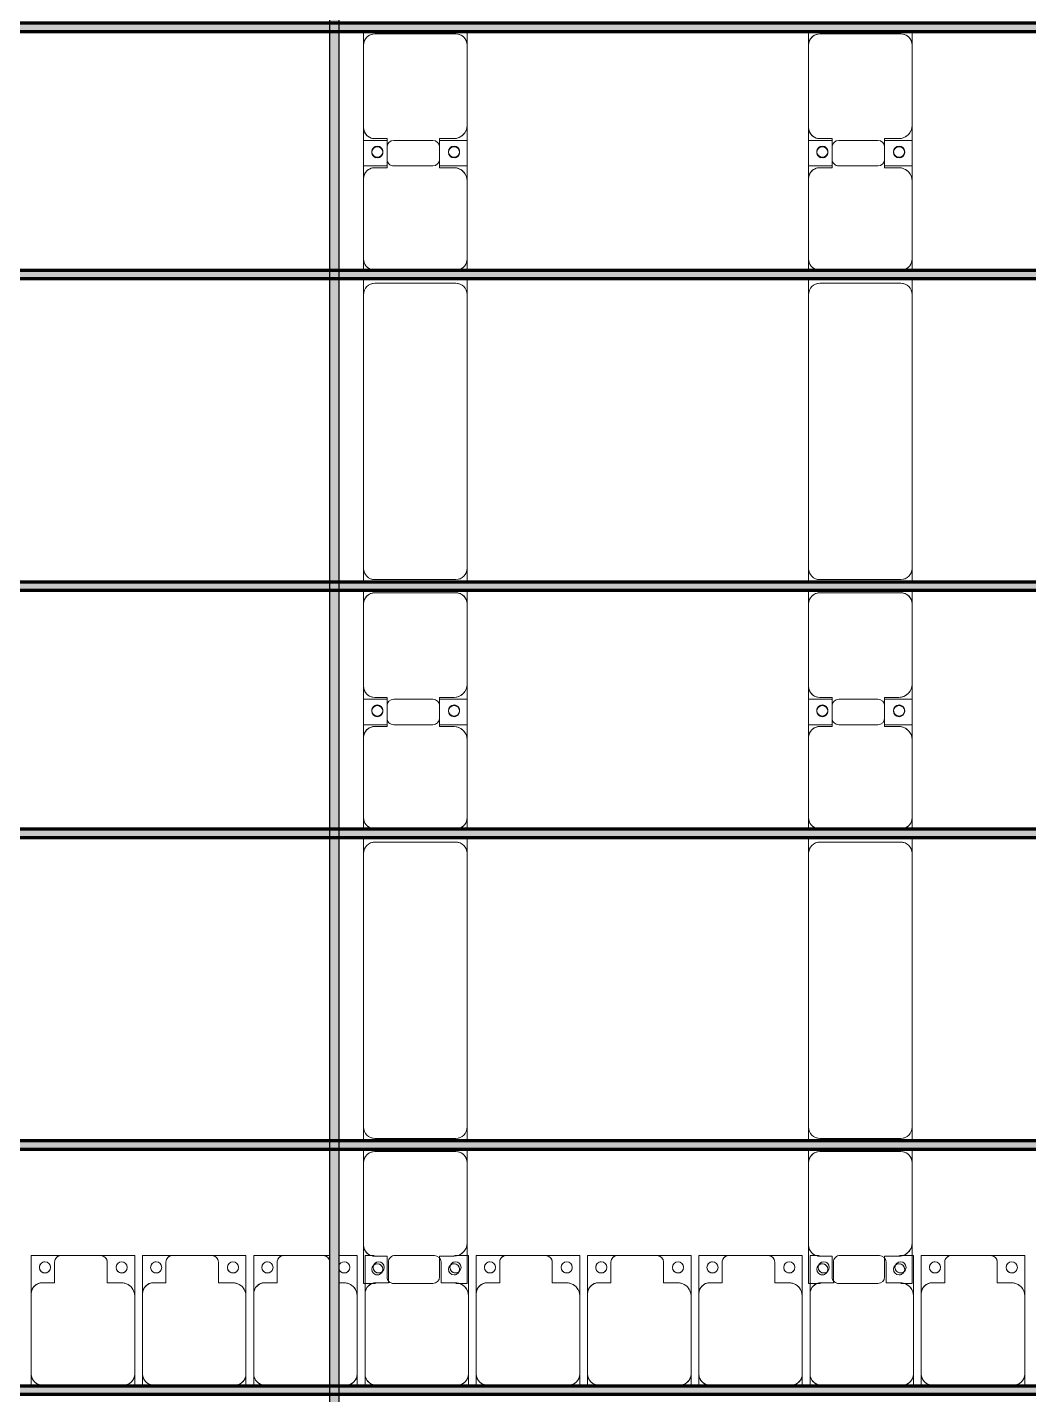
# Model space of a CAD drawing. Header units: millimetres. Extents: x -291190 to 146725, y 19759 to 185158.
# Drawn here: x -20923 to -16423, y 85792 to 91933 of the extents above; entities that cross this region are included whole.
import ezdxf

# ---------------------------------------------------------------- set-up
doc = ezdxf.new("R2010")
doc.units = ezdxf.units.MM
doc.layers.add('A-GENM', color=13, linetype='Continuous', lineweight=9)
doc.layers.add('S-BEAM', color=12, linetype='Continuous', lineweight=9)

# ---------------------------------------------------------------- blocks, each defined once
blk = doc.blocks.new('Dai phao do pin - DẢI PHAO ĐỠ PIN-51784-KHUNG KẾT CẤU BÈ PIN 4')
at = {"layer": 'A-GENM', "color": 7}
for p, q in [((63459.9, 241.6), (63519.7, 241.6)), ((63459.9, 241.6), (63519.7, 241.6)), ((63469.7, 191.6), (63469.7, -173.4)), ((63879.7, 241.6), (63519.7, 241.6)), ((63879.7, 241.6), (64062.2, 241.6)), ((64062.2, 241.6), (63879.7, 241.6)), ((63947.8, 241.6), (64130.3, 241.6)), ((63947.8, 116.2), (63947.8, 241.6)), ((64130.3, 241.6), (63947.8, 241.6)), ((64062.2, 241.6), (64062.2, 116.2)), ((64480.3, 241.6), (64130.3, 241.6)), ((64480.3, 241.6), (64529.9, 241.6)), ((64480.3, 241.6), (64529.9, 241.6)), ((64569.9, 241.6), (64639.7, 241.6)), ((64569.9, 241.6), (64639.7, 241.6)), ((64589.7, 191.6), (64589.7, -173.4)), ((65870.3, 241.6), (64639.7, 241.6)), ((65870.3, 241.6), (65929.9, 241.6)), ((65870.3, 241.6), (65929.9, 241.6)), ((65920.3, -173.4), (65920.3, 191.6)), ((65969.9, 241.6), (66029.7, 241.6)), ((65969.9, 241.6), (66029.7, 241.6)), ((65979.7, 191.6), (65979.7, -173.4)), ((66389.7, 241.6), (66029.7, 241.6)), ((66389.7, 241.6), (66572.2, 241.6)), ((66572.2, 241.6), (66389.7, 241.6)), ((66457.8, 241.6), (66640.3, 241.6)), ((66457.8, 116.2), (66457.8, 241.6)), ((66640.3, 241.6), (66457.8, 241.6)), ((66572.2, 241.6), (66572.2, 116.2)), ((66990.3, 241.6), (66640.3, 241.6)), ((66990.3, 241.6), (67039.9, 241.6)), ((66990.3, 241.6), (67039.9, 241.6)), ((67079.9, 241.6), (67149.7, 241.6)), ((67079.9, 241.6), (67149.7, 241.6)), ((67099.7, 191.6), (67099.7, -173.4)), ((68380.3, 241.6), (67149.7, 241.6)), ((68380.3, 241.6), (68439.9, 241.6)), ((68380.3, 241.6), (68439.9, 241.6)), ((68430.3, -173.4), (68430.3, 191.6)), ((68479.9, 241.6), (68539.7, 241.6)), ((68479.9, 241.6), (68539.7, 241.6)), ((68489.7, 191.6), (68489.7, -173.4)), ((68899.7, 241.6), (68539.7, 241.6)), ((68899.7, 241.6), (69082.2, 241.6)), ((68956.8, 241.6), (68899.7, 241.6)), ((69082.2, 241.6), (69082.2, 191.1)), ((69082.2, 191.1), (69082.2, 206.3)), ((63939.7, 118.2), (63939.7, 181.6)), ((64070.3, 181.6), (64070.3, 118.2)), ((66449.7, 118.2), (66449.7, 181.6)), ((66580.3, 181.6), (66580.3, 118.2)), ((68959.7, 118.2), (68959.7, 181.6)), ((64032.2, 118.2), (63939.7, 118.2)), ((63947.8, 88.2), (63947.8, -88.2)), ((64070.3, 118.2), (63977.8, 118.2)), ((64062.2, -88.2), (64062.2, 88.2)), ((66542.2, 118.2), (66449.7, 118.2)), ((66457.8, 88.2), (66457.8, -88.2)), ((66580.3, 118.2), (66487.8, 118.2)), ((66572.2, -88.2), (66572.2, 88.2)), ((69052.2, 118.2), (68959.7, 118.2)), ((69082.2, -88.2), (69082.2, 88.2)), ((63939.7, -173.4), (63939.7, -118.2)), ((63939.7, -118.2), (64032.2, -118.2)), ((63947.8, -223.4), (63947.8, -116.2)), ((63977.8, -118.2), (64070.3, -118.2)), ((64062.2, -116.2), (64062.2, -223.4)), ((64070.3, -118.2), (64070.3, -173.4)), ((66449.7, -173.4), (66449.7, -118.2)), ((66449.7, -118.2), (66542.2, -118.2)), ((66457.8, -223.4), (66457.8, -116.2)), ((66487.8, -118.2), (66580.3, -118.2)), ((66572.2, -116.2), (66572.2, -223.4)), ((66580.3, -118.2), (66580.3, -173.4)), ((68959.7, -173.4), (68959.7, -118.2)), ((68959.7, -118.2), (69052.2, -118.2)), ((63947.8, -169.2), (63947.8, -202)), ((66457.8, -169.2), (66457.8, -202)), ((69082.2, -170.3), (69082.2, -223.4)), ((69082.2, -183.7), (69082.2, -170.3)), ((63519.7, -223.4), (63459.9, -223.4)), ((63519.7, -223.4), (63459.9, -223.4)), ((63519.7, -223.4), (63889.7, -223.4)), ((64062.2, -223.4), (63889.7, -223.4)), ((63889.7, -223.4), (64062.2, -223.4)), ((64120.3, -223.4), (63947.8, -223.4)), ((63947.8, -223.4), (64120.3, -223.4)), ((64120.3, -223.4), (64480.3, -223.4)), ((64529.9, -223.4), (64480.3, -223.4)), ((64529.9, -223.4), (64480.3, -223.4)), ((64639.7, -223.4), (64569.9, -223.4)), ((64639.7, -223.4), (64569.9, -223.4)), ((64639.7, -223.4), (65870.3, -223.4)), ((65929.9, -223.4), (65870.3, -223.4)), ((65929.9, -223.4), (65870.3, -223.4)), ((66029.7, -223.4), (65969.9, -223.4)), ((66029.7, -223.4), (65969.9, -223.4)), ((66029.7, -223.4), (66399.7, -223.4)), ((66572.2, -223.4), (66399.7, -223.4)), ((66399.7, -223.4), (66572.2, -223.4)), ((66630.3, -223.4), (66457.8, -223.4)), ((66457.8, -223.4), (66630.3, -223.4)), ((66630.3, -223.4), (66990.3, -223.4)), ((67039.9, -223.4), (66990.3, -223.4)), ((67039.9, -223.4), (66990.3, -223.4)), ((67149.7, -223.4), (67079.9, -223.4)), ((67149.7, -223.4), (67079.9, -223.4)), ((67149.7, -223.4), (68380.3, -223.4)), ((68439.9, -223.4), (68380.3, -223.4)), ((68439.9, -223.4), (68380.3, -223.4)), ((68539.7, -223.4), (68479.9, -223.4)), ((68539.7, -223.4), (68479.9, -223.4)), ((68539.7, -223.4), (68909.7, -223.4)), ((69082.2, -223.4), (68909.7, -223.4)), ((68909.7, -223.4), (69082.2, -223.4))]:
    blk.add_line(p, q, dxfattribs=at)
for centre, radius, start, end in [((63519.7, 191.6), 50, 90, 180), ((63519.7, 191.6), 50, 105, 180), ((63879.7, 181.6), 60, 360, 90), ((63879.7, 181.6), 60, 45, 60), ((63879.7, 181.6), 60, 360, 60), ((63879.7, 181.6), 60, 45, 60), ((63998.6, 183.2), 25, 0, 180), ((63998.6, 183.2), 25, 360, 165), ((64001.4, 183.2), 25, 360, 180), ((64001.4, 183.2), 25, 90, 180), ((64001.4, 183.2), 25, 15, 75), ((64130.3, 181.6), 60, 90, 180), ((64130.3, 181.6), 60, 120, 180), ((64480.3, 191.6), 50, 15, 90), ((64480.3, 191.6), 50, 15, 75), ((64639.7, 191.6), 50, 90, 180), ((64639.7, 191.6), 50, 150, 180), ((64639.7, 191.6), 50, 105, 120), ((65870.3, 191.6), 50, 360, 90), ((65870.3, 191.6), 50, 60, 90), ((65870.3, 191.6), 50, 15, 30), ((66029.7, 191.6), 50, 90, 180), ((66029.7, 191.6), 50, 105, 180), ((66389.7, 181.6), 60, 360, 90), ((66389.7, 181.6), 60, 45, 60), ((66389.7, 181.6), 60, 360, 60), ((66389.7, 181.6), 60, 45, 60), ((66508.6, 183.2), 25, 0, 180), ((66508.6, 183.2), 25, 360, 165), ((66511.4, 183.2), 25, 0, 180), ((66511.4, 183.2), 25, 90, 180), ((66511.4, 183.2), 25, 15, 75), ((66640.3, 181.6), 60, 90, 180), ((66640.3, 181.6), 60, 120, 180), ((66990.3, 191.6), 50, 15, 90), ((66990.3, 191.6), 50, 15, 75), ((67149.7, 191.6), 50, 90, 180), ((67149.7, 191.6), 50, 150, 180), ((67149.7, 191.6), 50, 105, 120), ((68380.3, 191.6), 50, 360, 90), ((68380.3, 191.6), 50, 60, 90), ((68380.3, 191.6), 50, 15, 30), ((68539.7, 191.6), 50, 90, 180), ((68539.7, 191.6), 50, 105, 180), ((68899.7, 181.6), 60, 360, 90), ((68899.7, 181.6), 60, 45, 60), ((68899.7, 181.6), 60, 360, 60), ((68899.7, 181.6), 60, 45, 60), ((69018.6, 183.2), 25, 0, 180), ((69018.6, 183.2), 25, 60, 165), ((69018.6, 183.2), 25, 360, 15), ((63998.6, 183.2), 25, 180, 360), ((64001.4, 183.2), 25, 180, 0), ((64001.4, 183.2), 25, 180, 270), ((63998.6, 183.2), 25, 210, 255), ((63998.6, 183.2), 25, 270, 360), ((64001.4, 183.2), 25, 285, 330), ((66508.6, 183.2), 25, 180, 0), ((66511.4, 183.2), 25, 180, 0), ((66511.4, 183.2), 25, 180, 270), ((66508.6, 183.2), 25, 210, 255), ((66508.6, 183.2), 25, 270, 360), ((66511.4, 183.2), 25, 285, 330), ((69018.6, 183.2), 25, 180, 0), ((69018.6, 183.2), 25, 180, 195), ((69018.6, 183.2), 25, 210, 255), ((69018.6, 183.2), 25, 285, 315), ((63977.8, 88.2), 30, 90, 180), ((64032.2, 88.2), 30, 360, 90), ((66487.8, 88.2), 30, 90, 180), ((66542.2, 88.2), 30, 360, 90), ((69052.2, 88.2), 30, 360, 90), ((63977.8, -88.2), 30, 180, 270), ((64032.2, -88.2), 30, 270, 360), ((66487.8, -88.2), 30, 180, 270), ((66542.2, -88.2), 30, 270, 360), ((69052.2, -88.2), 30, 270, 360), ((69052.2, -88.2), 30, 285, 300), ((63519.7, -173.4), 50, 180, 270), ((63519.7, -173.4), 50, 180, 255), ((63889.7, -173.4), 50, 270, 360), ((63889.7, -173.4), 50, 285, 360), ((63889.7, -173.4), 50, 315, 0), ((63889.7, -173.4), 50, 315, 0), ((63998.6, -161.8), 25, 0, 180), ((63998.6, -161.8), 25, 180, 360), ((63998.6, -161.8), 25, 105, 165), ((63998.6, -161.8), 25, 195, 360), ((64001.4, -161.8), 25, 0, 180), ((64001.4, -161.8), 25, 105, 180), ((64001.4, -161.8), 25, 180, 0), ((64001.4, -161.8), 25, 180, 270), ((63998.6, -161.8), 25, 360, 75), ((64001.4, -161.8), 25, 15, 75), ((64001.4, -161.8), 25, 285, 345), ((64120.3, -173.4), 50, 180, 270), ((64120.3, -173.4), 50, 180, 255), ((64639.7, -173.4), 50, 180, 270), ((64639.7, -173.4), 50, 180, 210), ((65870.3, -173.4), 50, 270, 360), ((65870.3, -173.4), 50, 330, 360), ((66029.7, -173.4), 50, 180, 270), ((66029.7, -173.4), 50, 180, 255), ((66399.7, -173.4), 50, 270, 360), ((66399.7, -173.4), 50, 285, 360), ((66399.7, -173.4), 50, 315, 0), ((66399.7, -173.4), 50, 315, 0), ((66508.6, -161.8), 25, 0, 180), ((66508.6, -161.8), 25, 180, 0), ((66508.6, -161.8), 25, 105, 165), ((66508.6, -161.8), 25, 195, 360), ((66511.4, -161.8), 25, 0, 180), ((66511.4, -161.8), 25, 105, 180), ((66511.4, -161.8), 25, 180, 360), ((66511.4, -161.8), 25, 180, 270), ((66508.6, -161.8), 25, 360, 75), ((66511.4, -161.8), 25, 15, 75), ((66511.4, -161.8), 25, 285, 345), ((66630.3, -173.4), 50, 180, 270), ((66630.3, -173.4), 50, 180, 255), ((67149.7, -173.4), 50, 180, 270), ((67149.7, -173.4), 50, 180, 210), ((68380.3, -173.4), 50, 270, 360), ((68380.3, -173.4), 50, 330, 360), ((68539.7, -173.4), 50, 180, 270), ((68539.7, -173.4), 50, 180, 255), ((68909.7, -173.4), 50, 270, 360), ((68909.7, -173.4), 50, 285, 360), ((69018.6, -161.8), 25, 0, 180), ((69018.6, -161.8), 25, 180, 0), ((69018.6, -161.8), 25, 180, 240), ((69018.6, -161.8), 25, 105, 165), ((69018.6, -161.8), 25, 45, 90), ((69018.6, -161.8), 25, 300, 315), ((69018.6, -161.8), 25, 360, 15), ((69018.6, -161.8), 25, 345, 360), ((64120.3, -173.4), 50, 210, 225), ((64120.3, -173.4), 50, 210, 225), ((64480.3, -173.4), 50, 270, 345), ((64480.3, -173.4), 50, 285, 345), ((64639.7, -173.4), 50, 240, 270), ((65870.3, -173.4), 50, 285, 300), ((66630.3, -173.4), 50, 210, 225), ((66630.3, -173.4), 50, 210, 225), ((66990.3, -173.4), 50, 270, 345), ((66990.3, -173.4), 50, 285, 345), ((67149.7, -173.4), 50, 240, 270), ((68380.3, -173.4), 50, 285, 300), ((68909.7, -173.4), 50, 315, 330), ((68909.7, -173.4), 50, 315, 330)]:
    blk.add_arc(centre, radius, start, end, dxfattribs=at)
blk = doc.blocks.new('Dai phao do pin - DẢI PHAO ĐỠ PIN-V14-KHUNG KẾT CẤU BÈ PIN 4')
at = {"layer": 'A-GENM', "color": 7}
for p, q in [((63459.9, 241.6), (63519.7, 241.6)), ((63459.9, 241.6), (63519.7, 241.6)), ((63469.7, 191.6), (63469.7, -173.4)), ((63879.7, 241.6), (63519.7, 241.6)), ((63879.7, 241.6), (64062.2, 241.6)), ((64062.2, 241.6), (63879.7, 241.6)), ((63947.8, 241.6), (64130.3, 241.6)), ((63947.8, 116.2), (63947.8, 241.6)), ((64130.3, 241.6), (63947.8, 241.6)), ((64062.2, 241.6), (64062.2, 116.2)), ((64480.3, 241.6), (64130.3, 241.6)), ((64480.3, 241.6), (64529.9, 241.6)), ((64480.3, 241.6), (64529.9, 241.6)), ((64569.9, 241.6), (64639.7, 241.6)), ((64569.9, 241.6), (64639.7, 241.6)), ((64589.7, 191.6), (64589.7, -173.4)), ((65870.3, 241.6), (64639.7, 241.6)), ((65870.3, 241.6), (65929.9, 241.6)), ((65870.3, 241.6), (65929.9, 241.6)), ((65920.3, -173.4), (65920.3, 191.6)), ((65969.9, 241.6), (66029.7, 241.6)), ((65969.9, 241.6), (66029.7, 241.6)), ((65979.7, 191.6), (65979.7, -173.4)), ((66389.7, 241.6), (66029.7, 241.6)), ((66389.7, 241.6), (66572.2, 241.6)), ((66572.2, 241.6), (66389.7, 241.6)), ((66457.8, 241.6), (66640.3, 241.6)), ((66457.8, 116.2), (66457.8, 241.6)), ((66640.3, 241.6), (66457.8, 241.6)), ((66572.2, 241.6), (66572.2, 116.2)), ((66990.3, 241.6), (66640.3, 241.6)), ((66990.3, 241.6), (67039.9, 241.6)), ((66990.3, 241.6), (67039.9, 241.6)), ((67079.9, 241.6), (67149.7, 241.6)), ((67079.9, 241.6), (67149.7, 241.6)), ((67099.7, 191.6), (67099.7, -173.4)), ((68380.3, 241.6), (67149.7, 241.6)), ((68380.3, 241.6), (68439.9, 241.6)), ((68380.3, 241.6), (68439.9, 241.6)), ((68430.3, -173.4), (68430.3, 191.6)), ((68479.9, 241.6), (68539.7, 241.6)), ((68479.9, 241.6), (68539.7, 241.6)), ((68489.7, 191.6), (68489.7, -173.4)), ((68899.7, 241.6), (68539.7, 241.6)), ((68899.7, 241.6), (69082.2, 241.6)), ((68956.8, 241.6), (68899.7, 241.6)), ((69082.2, 241.6), (69082.2, 191.1)), ((69082.2, 191.1), (69082.2, 206.3)), ((63939.7, 118.2), (63939.7, 181.6)), ((64070.3, 181.6), (64070.3, 118.2)), ((66449.7, 118.2), (66449.7, 181.6)), ((66580.3, 181.6), (66580.3, 118.2)), ((68959.7, 118.2), (68959.7, 181.6)), ((64032.2, 118.2), (63939.7, 118.2)), ((63947.8, 88.2), (63947.8, -88.2)), ((64070.3, 118.2), (63977.8, 118.2)), ((64062.2, -88.2), (64062.2, 88.2)), ((66542.2, 118.2), (66449.7, 118.2)), ((66457.8, 88.2), (66457.8, -88.2)), ((66580.3, 118.2), (66487.8, 118.2)), ((66572.2, -88.2), (66572.2, 88.2)), ((69052.2, 118.2), (68959.7, 118.2)), ((69082.2, -88.2), (69082.2, 88.2)), ((63939.7, -173.4), (63939.7, -118.2)), ((63939.7, -118.2), (64032.2, -118.2)), ((63947.8, -223.4), (63947.8, -116.2)), ((63977.8, -118.2), (64070.3, -118.2)), ((64062.2, -116.2), (64062.2, -223.4)), ((64070.3, -118.2), (64070.3, -173.4)), ((66449.7, -173.4), (66449.7, -118.2)), ((66449.7, -118.2), (66542.2, -118.2)), ((66457.8, -223.4), (66457.8, -116.2)), ((66487.8, -118.2), (66580.3, -118.2)), ((66572.2, -116.2), (66572.2, -223.4)), ((66580.3, -118.2), (66580.3, -173.4)), ((68959.7, -173.4), (68959.7, -118.2)), ((68959.7, -118.2), (69052.2, -118.2)), ((63947.8, -169.2), (63947.8, -202)), ((66457.8, -169.2), (66457.8, -202)), ((69082.2, -170.3), (69082.2, -223.4)), ((69082.2, -183.7), (69082.2, -170.3)), ((63519.7, -223.4), (63459.9, -223.4)), ((63519.7, -223.4), (63459.9, -223.4)), ((63519.7, -223.4), (63889.7, -223.4)), ((64062.2, -223.4), (63889.7, -223.4)), ((63889.7, -223.4), (64062.2, -223.4)), ((64120.3, -223.4), (63947.8, -223.4)), ((63947.8, -223.4), (64120.3, -223.4)), ((64120.3, -223.4), (64480.3, -223.4)), ((64529.9, -223.4), (64480.3, -223.4)), ((64529.9, -223.4), (64480.3, -223.4)), ((64639.7, -223.4), (64569.9, -223.4)), ((64639.7, -223.4), (64569.9, -223.4)), ((64639.7, -223.4), (65870.3, -223.4)), ((65929.9, -223.4), (65870.3, -223.4)), ((65929.9, -223.4), (65870.3, -223.4)), ((66029.7, -223.4), (65969.9, -223.4)), ((66029.7, -223.4), (65969.9, -223.4)), ((66029.7, -223.4), (66399.7, -223.4)), ((66572.2, -223.4), (66399.7, -223.4)), ((66399.7, -223.4), (66572.2, -223.4)), ((66630.3, -223.4), (66457.8, -223.4)), ((66457.8, -223.4), (66630.3, -223.4)), ((66630.3, -223.4), (66990.3, -223.4)), ((67039.9, -223.4), (66990.3, -223.4)), ((67039.9, -223.4), (66990.3, -223.4)), ((67149.7, -223.4), (67079.9, -223.4)), ((67149.7, -223.4), (67079.9, -223.4)), ((67149.7, -223.4), (68380.3, -223.4)), ((68439.9, -223.4), (68380.3, -223.4)), ((68439.9, -223.4), (68380.3, -223.4)), ((68539.7, -223.4), (68479.9, -223.4)), ((68539.7, -223.4), (68479.9, -223.4)), ((68539.7, -223.4), (68909.7, -223.4)), ((69082.2, -223.4), (68909.7, -223.4)), ((68909.7, -223.4), (69082.2, -223.4))]:
    blk.add_line(p, q, dxfattribs=at)
for centre, radius, start, end in [((63519.7, 191.6), 50, 90, 180), ((63519.7, 191.6), 50, 105, 180), ((63879.7, 181.6), 60, 360, 90), ((63879.7, 181.6), 60, 45, 60), ((63879.7, 181.6), 60, 3.17907, 60), ((63879.7, 181.6), 60, 45, 60), ((63998.6, 183.2), 25, 0, 180), ((63998.6, 183.2), 25, 360, 165), ((64001.4, 183.2), 25, 360, 180), ((64001.4, 183.2), 25, 90, 180), ((64001.4, 183.2), 25, 15, 75), ((64130.3, 181.6), 60, 90, 180), ((64130.3, 181.6), 60, 120, 176.82093), ((64480.3, 191.6), 50, 15, 90), ((64480.3, 191.6), 50, 15, 75), ((64639.7, 191.6), 50, 90, 180), ((64639.7, 191.6), 50, 150, 180), ((64639.7, 191.6), 50, 105, 120), ((65870.3, 191.6), 50, 360, 90), ((65870.3, 191.6), 50, 60, 90), ((65870.3, 191.6), 50, 15, 30), ((66029.7, 191.6), 50, 90, 180), ((66029.7, 191.6), 50, 105, 180), ((66389.7, 181.6), 60, 360, 90), ((66389.7, 181.6), 60, 45, 60), ((66389.7, 181.6), 60, 3.17907, 60), ((66389.7, 181.6), 60, 45, 60), ((66508.6, 183.2), 25, 0, 180), ((66508.6, 183.2), 25, 360, 165), ((66511.4, 183.2), 25, 0, 180), ((66511.4, 183.2), 25, 90, 180), ((66511.4, 183.2), 25, 15, 75), ((66640.3, 181.6), 60, 90, 180), ((66640.3, 181.6), 60, 120, 176.82093), ((66990.3, 191.6), 50, 15, 90), ((66990.3, 191.6), 50, 15, 75), ((67149.7, 191.6), 50, 90, 180), ((67149.7, 191.6), 50, 150, 180), ((67149.7, 191.6), 50, 105, 120), ((68380.3, 191.6), 50, 360, 90), ((68380.3, 191.6), 50, 60, 90), ((68380.3, 191.6), 50, 15, 30), ((68539.7, 191.6), 50, 90, 180), ((68539.7, 191.6), 50, 105, 180), ((68899.7, 181.6), 60, 360, 90), ((68899.7, 181.6), 60, 45, 60), ((68899.7, 181.6), 60, 3.17907, 60), ((68899.7, 181.6), 60, 45, 60), ((69018.6, 183.2), 25, 0, 180), ((69018.6, 183.2), 25, 176.07367, 180), ((69018.6, 183.2), 25, 60, 165), ((69018.6, 183.2), 25, 360, 15), ((63998.6, 183.2), 25, 180, 360), ((64001.4, 183.2), 25, 180, 0), ((64001.4, 183.2), 25, 180, 270), ((63998.6, 183.2), 25, 210, 255), ((63998.6, 183.2), 25, 270, 360), ((64001.4, 183.2), 25, 285, 330), ((66508.6, 183.2), 25, 180, 0), ((66511.4, 183.2), 25, 180, 0), ((66511.4, 183.2), 25, 180, 270), ((66508.6, 183.2), 25, 210, 255), ((66508.6, 183.2), 25, 270, 360), ((66511.4, 183.2), 25, 285, 330), ((69018.6, 183.2), 25, 180, 0), ((69018.6, 183.2), 25, 180, 195), ((69018.6, 183.2), 25, 210, 255), ((69018.6, 183.2), 25, 285, 315), ((63977.8, 88.2), 30, 90, 180), ((64032.2, 88.2), 30, 360, 90), ((66487.8, 88.2), 30, 90, 180), ((66542.2, 88.2), 30, 360, 90), ((69052.2, 88.2), 30, 360, 90), ((63977.8, -88.2), 30, 180, 270), ((64032.2, -88.2), 30, 270, 360), ((66487.8, -88.2), 30, 180, 270), ((66542.2, -88.2), 30, 270, 360), ((69052.2, -88.2), 30, 270, 360), ((69052.2, -88.2), 30, 285, 300), ((63519.7, -173.4), 50, 180, 270), ((63519.7, -173.4), 50, 180, 255), ((63889.7, -173.4), 50, 270, 360), ((63889.7, -173.4), 50, 285, 360), ((63889.7, -173.4), 50, 315, 0), ((63889.7, -173.4), 50, 315, 0), ((63998.6, -161.8), 25, 0, 180), ((63998.6, -161.8), 25, 180, 360), ((63998.6, -161.8), 25, 105, 165), ((63998.6, -161.8), 25, 195, 360), ((64001.4, -161.8), 25, 0, 180), ((64001.4, -161.8), 25, 105, 180), ((64001.4, -161.8), 25, 180, 0), ((64001.4, -161.8), 25, 180, 270), ((63998.6, -161.8), 25, 360, 75), ((64001.4, -161.8), 25, 15, 75), ((64001.4, -161.8), 25, 285, 345), ((64120.3, -173.4), 50, 180, 270), ((64120.3, -173.4), 50, 180, 255), ((64639.7, -173.4), 50, 180, 270), ((64639.7, -173.4), 50, 180, 210), ((65870.3, -173.4), 50, 270, 360), ((65870.3, -173.4), 50, 330, 360), ((66029.7, -173.4), 50, 180, 270), ((66029.7, -173.4), 50, 180, 255), ((66399.7, -173.4), 50, 270, 360), ((66399.7, -173.4), 50, 285, 360), ((66399.7, -173.4), 50, 315, 0), ((66399.7, -173.4), 50, 315, 0), ((66508.6, -161.8), 25, 0, 180), ((66508.6, -161.8), 25, 180, 0), ((66508.6, -161.8), 25, 105, 165), ((66508.6, -161.8), 25, 195, 360), ((66511.4, -161.8), 25, 0, 180), ((66511.4, -161.8), 25, 105, 180), ((66511.4, -161.8), 25, 180, 360), ((66511.4, -161.8), 25, 180, 270), ((66508.6, -161.8), 25, 360, 75), ((66511.4, -161.8), 25, 15, 75), ((66511.4, -161.8), 25, 285, 345), ((66630.3, -173.4), 50, 180, 270), ((66630.3, -173.4), 50, 180, 255), ((67149.7, -173.4), 50, 180, 270), ((67149.7, -173.4), 50, 180, 210), ((68380.3, -173.4), 50, 270, 360), ((68380.3, -173.4), 50, 330, 360), ((68539.7, -173.4), 50, 180, 270), ((68539.7, -173.4), 50, 180, 255), ((68909.7, -173.4), 50, 270, 360), ((68909.7, -173.4), 50, 285, 360), ((69018.6, -161.8), 25, 0, 180), ((69018.6, -161.8), 25, 180, 0), ((69018.6, -161.8), 25, 180, 240), ((69018.6, -161.8), 25, 105, 165), ((69018.6, -161.8), 25, 45, 90), ((69018.6, -161.8), 25, 300, 315), ((69018.6, -161.8), 25, 360, 15), ((69018.6, -161.8), 25, 345, 360), ((64120.3, -173.4), 50, 210, 225), ((64120.3, -173.4), 50, 210, 225), ((64480.3, -173.4), 50, 270, 345), ((64480.3, -173.4), 50, 285, 345), ((64639.7, -173.4), 50, 240, 270), ((65870.3, -173.4), 50, 285, 300), ((66630.3, -173.4), 50, 210, 225), ((66630.3, -173.4), 50, 210, 225), ((66990.3, -173.4), 50, 270, 345), ((66990.3, -173.4), 50, 285, 345), ((67149.7, -173.4), 50, 240, 270), ((68380.3, -173.4), 50, 285, 300), ((68909.7, -173.4), 50, 315, 330), ((68909.7, -173.4), 50, 315, 330)]:
    blk.add_arc(centre, radius, start, end, dxfattribs=at)
blk = doc.blocks.new('Dầm C52 - Dầm C52-73881-KHUNG KẾT CẤU BÈ PIN 4')
at = {"layer": 'S-BEAM', "lineweight": 140}
blk.add_hatch(color=1, dxfattribs=at).paths.add_polyline_path([(-173700.3, 20), (-174539.9, 20), (-174539.9, -20), (174539.9, -20), (174539.9, 20), (-171883.4, 20)])
at = {"layer": 'S-BEAM', "color": 1, "lineweight": 140}
for p, q in [((-174539.9, 20), (174539.9, 20)), ((174539.9, -20), (-174539.9, -20))]:
    blk.add_line(p, q, dxfattribs=at)
blk = doc.blocks.new('Dầm C52 - Dầm C52-73882-KHUNG KẾT CẤU BÈ PIN 4')
at = {"layer": 'S-BEAM', "lineweight": 140}
blk.add_hatch(color=1, dxfattribs=at).paths.add_polyline_path([(-173700.3, 20), (-174539.9, 20), (-174539.9, -20), (174500.8, -20), (174500.8, 20), (-172791.8, 20)])
at = {"layer": 'S-BEAM', "color": 1, "lineweight": 140}
for p, q in [((-174539.9, 20), (174500.8, 20)), ((174500.8, -20), (-174539.9, -20))]:
    blk.add_line(p, q, dxfattribs=at)
blk = doc.blocks.new('Dầm C52 - Dầm C52-V25-KHUNG KẾT CẤU BÈ PIN 4')
at = {"layer": 'S-BEAM', "lineweight": 140}
blk.add_hatch(color=1, dxfattribs=at).paths.add_polyline_path([(-173700.3, 20), (-174539.9, 20), (-174539.9, -20), (174539.9, -20), (174539.9, 20), (-172791.8, 20)])
at = {"layer": 'S-BEAM', "color": 1, "lineweight": 140}
for p, q in [((-174539.9, 20), (174539.9, 20)), ((174539.9, -20), (-174539.9, -20))]:
    blk.add_line(p, q, dxfattribs=at)
blk = doc.blocks.new('Dải phao đi lại kèm đỡ invester - DẢI PHAO ĐI LẠI-65799-KHUNG KẾT CẤU BÈ PIN 4')
at = {"layer": 'A-GENM', "color": 7}
for p, q in [((81258.4, -779.7), (81258.4, -727.1)), ((81258.4, -779.7), (81258.4, -727.1)), ((81673.4, -729.7), (81308.4, -729.7)), ((81723.4, -727.1), (81723.4, -779.7)), ((81723.4, -727.1), (81723.4, -779.7)), ((81758.4, -779.7), (81758.4, -727.1)), ((81758.4, -779.7), (81758.4, -727.1)), ((82173.4, -729.7), (81808.4, -729.7)), ((82223.4, -727.1), (82223.4, -779.7)), ((82223.4, -727.1), (82223.4, -779.7)), ((82258.4, -779.7), (82258.4, -727.1)), ((82258.4, -779.7), (82258.4, -727.1)), ((82673.4, -729.7), (82308.4, -729.7)), ((82723.4, -727.1), (82723.4, -779.7)), ((82723.4, -727.1), (82723.4, -779.7)), ((82758.4, -779.7), (82758.4, -727.1)), ((82758.4, -779.7), (82758.4, -727.1)), ((83173.4, -729.7), (82808.4, -729.7)), ((83223.4, -727.1), (83223.4, -779.7)), ((83223.4, -727.1), (83223.4, -779.7)), ((83258.4, -779.7), (83258.4, -727.1)), ((83258.4, -779.7), (83258.4, -727.1)), ((83673.4, -729.7), (83308.4, -729.7)), ((83723.4, -727.1), (83723.4, -779.7)), ((83723.4, -727.1), (83723.4, -779.7)), ((83758.4, -779.7), (83758.4, -727.1)), ((83758.4, -779.7), (83758.4, -727.1)), ((84173.4, -729.7), (83808.4, -729.7)), ((84223.4, -727.1), (84223.4, -779.7)), ((84223.4, -727.1), (84223.4, -779.7)), ((84258.4, -779.7), (84258.4, -727.1)), ((84258.4, -779.7), (84258.4, -727.1)), ((84341.4, -729.7), (84308.4, -729.7)), ((84673.4, -729.7), (84381.4, -729.7)), ((84723.4, -727.1), (84723.4, -779.7)), ((84723.4, -727.1), (84723.4, -779.7)), ((84758.4, -779.7), (84758.4, -727.1)), ((84758.4, -779.7), (84758.4, -727.1)), ((85173.4, -729.7), (84808.4, -729.7)), ((85223.4, -727.1), (85223.4, -779.7)), ((85223.4, -727.1), (85223.4, -779.7)), ((85258.4, -779.7), (85258.4, -727.1)), ((85258.4, -779.7), (85258.4, -727.1)), ((85673.4, -729.7), (85308.4, -729.7)), ((85723.4, -727.1), (85723.4, -779.7)), ((85723.4, -727.1), (85723.4, -779.7)), ((81258.4, -779.7), (81258.4, -1129.7)), ((81723.4, -1139.7), (81723.4, -779.7)), ((81758.4, -779.7), (81758.4, -1129.7)), ((82223.4, -1139.7), (82223.4, -779.7)), ((82258.4, -779.7), (82258.4, -1129.7)), ((82723.4, -1139.7), (82723.4, -779.7)), ((82758.4, -779.7), (82758.4, -1129.7)), ((83223.4, -1139.7), (83223.4, -779.7)), ((83258.4, -779.7), (83258.4, -1129.7)), ((83723.4, -1139.7), (83723.4, -779.7)), ((83758.4, -779.7), (83758.4, -1129.7)), ((84223.4, -1139.7), (84223.4, -779.7)), ((84258.4, -779.7), (84258.4, -1129.7)), ((84723.4, -1139.7), (84723.4, -779.7)), ((84758.4, -779.7), (84758.4, -1129.7)), ((85223.4, -1139.7), (85223.4, -779.7)), ((85258.4, -779.7), (85258.4, -1129.7)), ((85723.4, -1139.7), (85723.4, -779.7)), ((81258.4, -1312.2), (81258.4, -1129.7)), ((81258.4, -1129.7), (81258.4, -1312.2)), ((81723.4, -1139.7), (81723.4, -1312.2)), ((81723.4, -1312.2), (81723.4, -1139.7)), ((81758.4, -1312.2), (81758.4, -1129.7)), ((81758.4, -1129.7), (81758.4, -1312.2)), ((82223.4, -1139.7), (82223.4, -1312.2)), ((82223.4, -1187.3), (82223.4, -1139.7)), ((82258.4, -1312.2), (82258.4, -1129.7)), ((82258.4, -1129.7), (82258.4, -1312.2)), ((82723.4, -1139.7), (82723.4, -1312.2)), ((82723.4, -1312.2), (82723.4, -1139.7)), ((82758.4, -1312.2), (82758.4, -1129.7)), ((82758.4, -1129.7), (82758.4, -1312.2)), ((83223.4, -1139.7), (83223.4, -1312.2)), ((83223.4, -1312.2), (83223.4, -1139.7)), ((83258.4, -1312.2), (83258.4, -1129.7)), ((83258.4, -1129.7), (83258.4, -1312.2)), ((83723.4, -1139.7), (83723.4, -1312.2)), ((83723.4, -1312.2), (83723.4, -1139.7)), ((83758.4, -1312.2), (83758.4, -1129.7)), ((83758.4, -1129.7), (83758.4, -1312.2)), ((84223.4, -1139.7), (84223.4, -1312.2)), ((84223.4, -1187.3), (84223.4, -1139.7)), ((84258.4, -1312.2), (84258.4, -1129.7)), ((84258.4, -1129.7), (84258.4, -1312.2)), ((84723.4, -1139.7), (84723.4, -1312.2)), ((84723.4, -1312.2), (84723.4, -1139.7)), ((84758.4, -1312.2), (84758.4, -1129.7)), ((84758.4, -1129.7), (84758.4, -1312.2)), ((85223.4, -1139.7), (85223.4, -1312.2)), ((85223.4, -1312.2), (85223.4, -1139.7)), ((85258.4, -1312.2), (85258.4, -1129.7)), ((85258.4, -1129.7), (85258.4, -1312.2)), ((85723.4, -1139.7), (85723.4, -1312.2)), ((85723.4, -1312.2), (85723.4, -1139.7)), ((81318.4, -1189.7), (81381.8, -1189.7)), ((81381.8, -1189.7), (81381.8, -1282.2)), ((81618.2, -1282.2), (81618.2, -1189.7)), ((81618.2, -1189.7), (81673.4, -1189.7)), ((81818.4, -1189.7), (81881.8, -1189.7)), ((81881.8, -1189.7), (81881.8, -1282.2)), ((82118.2, -1282.2), (82118.2, -1189.7)), ((82118.2, -1189.7), (82173.4, -1189.7)), ((82318.4, -1189.7), (82381.8, -1189.7)), ((82381.8, -1189.7), (82381.8, -1282.2)), ((82618.2, -1282.2), (82618.2, -1189.7)), ((82618.2, -1189.7), (82673.4, -1189.7)), ((82818.4, -1189.7), (82881.8, -1189.7)), ((82881.8, -1189.7), (82881.8, -1282.2)), ((83118.2, -1282.2), (83118.2, -1189.7)), ((83118.2, -1189.7), (83173.4, -1189.7)), ((83318.4, -1189.7), (83381.8, -1189.7)), ((83381.8, -1189.7), (83381.8, -1282.2)), ((83618.2, -1282.2), (83618.2, -1189.7)), ((83618.2, -1189.7), (83673.4, -1189.7)), ((83818.4, -1189.7), (83881.8, -1189.7)), ((83881.8, -1189.7), (83881.8, -1282.2)), ((84118.2, -1282.2), (84118.2, -1189.7)), ((84118.2, -1189.7), (84173.4, -1189.7)), ((84318.4, -1189.7), (84341.4, -1189.7)), ((84381.8, -1189.7), (84381.8, -1282.2)), ((84618.2, -1282.2), (84618.2, -1189.7)), ((84618.2, -1189.7), (84673.4, -1189.7)), ((84818.4, -1189.7), (84881.8, -1189.7)), ((84881.8, -1189.7), (84881.8, -1282.2)), ((85118.2, -1282.2), (85118.2, -1189.7)), ((85118.2, -1189.7), (85173.4, -1189.7)), ((85318.4, -1189.7), (85381.8, -1189.7)), ((85381.8, -1189.7), (85381.8, -1282.2)), ((85618.2, -1282.2), (85618.2, -1189.7)), ((85618.2, -1189.7), (85673.4, -1189.7)), ((81411.8, -1312.2), (81258.4, -1312.2)), ((81258.4, -1312.2), (81411.8, -1312.2)), ((81411.8, -1312.2), (81588.2, -1312.2)), ((81723.4, -1312.2), (81588.2, -1312.2)), ((81588.2, -1312.2), (81723.4, -1312.2)), ((81821.5, -1312.2), (81758.4, -1312.2)), ((81806.3, -1312.2), (81821.5, -1312.2)), ((81911.8, -1312.2), (82088.2, -1312.2)), ((82223.4, -1312.2), (82183, -1312.2)), ((82183, -1312.2), (82211.7, -1312.2)), ((82411.8, -1312.2), (82258.4, -1312.2)), ((82258.4, -1312.2), (82411.8, -1312.2)), ((82411.8, -1312.2), (82588.2, -1312.2)), ((82723.4, -1312.2), (82588.2, -1312.2)), ((82588.2, -1312.2), (82723.4, -1312.2)), ((82911.8, -1312.2), (82758.4, -1312.2)), ((82758.4, -1312.2), (82911.8, -1312.2)), ((82911.8, -1312.2), (83088.2, -1312.2)), ((83223.4, -1312.2), (83088.2, -1312.2)), ((83088.2, -1312.2), (83223.4, -1312.2)), ((83411.8, -1312.2), (83258.4, -1312.2)), ((83258.4, -1312.2), (83411.8, -1312.2)), ((83411.8, -1312.2), (83588.2, -1312.2)), ((83723.4, -1312.2), (83588.2, -1312.2)), ((83588.2, -1312.2), (83723.4, -1312.2)), ((83821.5, -1312.2), (83758.4, -1312.2)), ((83806.3, -1312.2), (83821.5, -1312.2)), ((83911.8, -1312.2), (84088.2, -1312.2)), ((84223.4, -1312.2), (84183, -1312.2)), ((84183, -1312.2), (84211.7, -1312.2)), ((84341.4, -1312.2), (84258.4, -1312.2)), ((84258.4, -1312.2), (84341.4, -1312.2)), ((84411.8, -1312.2), (84381.4, -1312.2)), ((84381.4, -1312.2), (84411.8, -1312.2)), ((84411.8, -1312.2), (84588.2, -1312.2)), ((84723.4, -1312.2), (84588.2, -1312.2)), ((84588.2, -1312.2), (84723.4, -1312.2)), ((84911.8, -1312.2), (84758.4, -1312.2)), ((84758.4, -1312.2), (84911.8, -1312.2)), ((84911.8, -1312.2), (85088.2, -1312.2)), ((85223.4, -1312.2), (85088.2, -1312.2)), ((85088.2, -1312.2), (85223.4, -1312.2)), ((85411.8, -1312.2), (85258.4, -1312.2)), ((85258.4, -1312.2), (85411.8, -1312.2)), ((85411.8, -1312.2), (85588.2, -1312.2)), ((85723.4, -1312.2), (85588.2, -1312.2)), ((85588.2, -1312.2), (85723.4, -1312.2))]:
    blk.add_line(p, q, dxfattribs=at)
for centre, radius, start, end in [((81308.4, -779.7), 50, 90, 180), ((81308.4, -779.7), 50, 90, 165), ((81673.4, -779.7), 50, 360, 90), ((81673.4, -779.7), 50, 15, 90), ((81808.4, -779.7), 50, 90, 180), ((81808.4, -779.7), 50, 90, 165), ((82173.4, -779.7), 50, 360, 90), ((82173.4, -779.7), 50, 15, 90), ((82308.4, -779.7), 50, 90, 180), ((82308.4, -779.7), 50, 90, 165), ((82673.4, -779.7), 50, 360, 90), ((82673.4, -779.7), 50, 15, 90), ((82808.4, -779.7), 50, 90, 180), ((82808.4, -779.7), 50, 90, 165), ((83173.4, -779.7), 50, 360, 90), ((83173.4, -779.7), 50, 15, 90), ((83308.4, -779.7), 50, 90, 180), ((83308.4, -779.7), 50, 90, 165), ((83673.4, -779.7), 50, 360, 90), ((83673.4, -779.7), 50, 15, 90), ((83808.4, -779.7), 50, 90, 180), ((83808.4, -779.7), 50, 90, 165), ((84173.4, -779.7), 50, 360, 90), ((84173.4, -779.7), 50, 15, 90), ((84308.4, -779.7), 50, 90, 180), ((84308.4, -779.7), 50, 90, 165), ((84673.4, -779.7), 50, 360, 90), ((84673.4, -779.7), 50, 15, 90), ((84808.4, -779.7), 50, 90, 180), ((84808.4, -779.7), 50, 90, 165), ((85173.4, -779.7), 50, 360, 90), ((85173.4, -779.7), 50, 15, 90), ((85308.4, -779.7), 50, 90, 180), ((85308.4, -779.7), 50, 90, 165), ((85673.4, -779.7), 50, 360, 90), ((85673.4, -779.7), 50, 15, 90), ((81318.4, -1129.7), 60, 180, 270), ((81318.4, -1129.7), 60, 210, 270), ((81673.4, -1139.7), 50, 270, 360), ((81673.4, -1139.7), 50, 270, 345), ((81818.4, -1129.7), 60, 180, 270), ((81818.4, -1129.7), 60, 210, 270), ((82173.4, -1139.7), 50, 270, 360), ((82173.4, -1139.7), 50, 270, 345), ((82318.4, -1129.7), 60, 180, 270), ((82318.4, -1129.7), 60, 210, 270), ((82673.4, -1139.7), 50, 270, 360), ((82673.4, -1139.7), 50, 270, 345), ((82818.4, -1129.7), 60, 180, 270), ((82818.4, -1129.7), 60, 210, 270), ((83173.4, -1139.7), 50, 270, 360), ((83173.4, -1139.7), 50, 270, 345), ((83318.4, -1129.7), 60, 180, 270), ((83318.4, -1129.7), 60, 210, 270), ((83673.4, -1139.7), 50, 270, 360), ((83673.4, -1139.7), 50, 270, 345), ((83818.4, -1129.7), 60, 180, 270), ((83818.4, -1129.7), 60, 210, 270), ((84173.4, -1139.7), 50, 270, 360), ((84173.4, -1139.7), 50, 270, 345), ((84318.4, -1129.7), 60, 180, 270), ((84318.4, -1129.7), 60, 210, 270), ((84673.4, -1139.7), 50, 270, 360), ((84673.4, -1139.7), 50, 270, 345), ((84818.4, -1129.7), 60, 180, 270), ((84818.4, -1129.7), 60, 210, 270), ((85173.4, -1139.7), 50, 270, 360), ((85173.4, -1139.7), 50, 270, 345), ((85318.4, -1129.7), 60, 180, 270), ((85318.4, -1129.7), 60, 210, 270), ((85673.4, -1139.7), 50, 270, 360), ((85673.4, -1139.7), 50, 270, 345), ((81673.4, -1139.7), 50, 300, 315), ((81673.4, -1139.7), 50, 300, 315), ((82173.4, -1139.7), 50, 300, 315), ((82173.4, -1139.7), 50, 300, 315), ((82673.4, -1139.7), 50, 300, 315), ((82673.4, -1139.7), 50, 300, 315), ((83173.4, -1139.7), 50, 300, 315), ((83173.4, -1139.7), 50, 300, 315), ((83673.4, -1139.7), 50, 300, 315), ((83673.4, -1139.7), 50, 300, 315), ((84173.4, -1139.7), 50, 300, 315), ((84173.4, -1139.7), 50, 300, 315), ((84673.4, -1139.7), 50, 300, 315), ((84673.4, -1139.7), 50, 300, 315), ((85173.4, -1139.7), 50, 300, 315), ((85173.4, -1139.7), 50, 300, 315), ((85673.4, -1139.7), 50, 300, 315), ((85673.4, -1139.7), 50, 300, 315), ((81316.8, -1258.6), 25, 90, 270), ((81316.8, -1258.6), 25, 180, 270), ((81316.8, -1258.6), 25, 90, 165), ((81316.8, -1258.6), 25, 270, 90), ((81316.8, -1258.6), 25, 75, 90), ((81316.8, -1258.6), 25, 270, 360), ((81316.8, -1258.6), 25, 15, 60), ((81411.8, -1282.2), 30, 180, 270), ((81588.2, -1282.2), 30, 270, 0), ((81661.8, -1258.6), 25, 90, 270), ((81661.8, -1258.6), 25, 180, 270), ((81661.8, -1258.6), 25, 90, 165), ((81661.8, -1258.6), 25, 270, 90), ((81661.8, -1258.6), 25, 15, 90), ((81661.8, -1258.6), 25, 270, 0), ((81816.8, -1258.6), 25, 90, 270), ((81816.8, -1258.6), 25, 90, 150), ((81816.8, -1258.6), 25, 225, 240), ((81816.8, -1258.6), 25, 270, 90), ((81816.8, -1258.6), 25, 75, 90), ((81816.8, -1258.6), 25, 285, 300), ((81816.8, -1258.6), 25, 15, 60), ((81816.8, -1258.6), 25, 330, 360), ((81911.8, -1282.2), 30, 180, 270), ((82088.2, -1282.2), 30, 270, 0), ((82161.8, -1258.6), 25, 90, 270), ((82161.8, -1258.6), 25, 90, 150), ((82161.8, -1258.6), 25, 210, 240), ((82161.8, -1258.6), 25, 270, 90), ((82161.8, -1258.6), 25, 15, 90), ((82161.8, -1258.6), 25, 285, 0), ((82316.8, -1258.6), 25, 90, 270), ((82316.8, -1258.6), 25, 180, 270), ((82316.8, -1258.6), 25, 90, 165), ((82316.8, -1258.6), 25, 270, 90), ((82316.8, -1258.6), 25, 75, 90), ((82316.8, -1258.6), 25, 270, 360), ((82316.8, -1258.6), 25, 15, 60), ((82411.8, -1282.2), 30, 180, 270), ((82588.2, -1282.2), 30, 270, 0), ((82661.8, -1258.6), 25, 90, 270), ((82661.8, -1258.6), 25, 180, 270), ((82661.8, -1258.6), 25, 90, 165), ((82661.8, -1258.6), 25, 270, 90), ((82661.8, -1258.6), 25, 15, 90), ((82661.8, -1258.6), 25, 270, 0), ((82816.8, -1258.6), 25, 90, 270), ((82816.8, -1258.6), 25, 180, 270), ((82816.8, -1258.6), 25, 90, 165), ((82816.8, -1258.6), 25, 270, 90), ((82816.8, -1258.6), 25, 75, 90), ((82816.8, -1258.6), 25, 270, 360), ((82816.8, -1258.6), 25, 15, 60), ((82911.8, -1282.2), 30, 180, 270), ((83088.2, -1282.2), 30, 270, 0), ((83161.8, -1258.6), 25, 90, 270), ((83161.8, -1258.6), 25, 180, 270), ((83161.8, -1258.6), 25, 90, 165), ((83161.8, -1258.6), 25, 270, 90), ((83161.8, -1258.6), 25, 15, 90), ((83161.8, -1258.6), 25, 270, 0), ((83316.8, -1258.6), 25, 90, 270), ((83316.8, -1258.6), 25, 180, 270), ((83316.8, -1258.6), 25, 90, 165), ((83316.8, -1258.6), 25, 270, 90), ((83316.8, -1258.6), 25, 75, 90), ((83316.8, -1258.6), 25, 270, 360), ((83316.8, -1258.6), 25, 15, 60), ((83411.8, -1282.2), 30, 180, 270), ((83588.2, -1282.2), 30, 270, 0), ((83661.8, -1258.6), 25, 90, 270), ((83661.8, -1258.6), 25, 180, 270), ((83661.8, -1258.6), 25, 90, 165), ((83661.8, -1258.6), 25, 270, 90), ((83661.8, -1258.6), 25, 15, 90), ((83661.8, -1258.6), 25, 270, 0), ((83816.8, -1258.6), 25, 90, 270), ((83816.8, -1258.6), 25, 90, 150), ((83816.8, -1258.6), 25, 225, 240), ((83816.8, -1258.6), 25, 270, 90), ((83816.8, -1258.6), 25, 75, 90), ((83816.8, -1258.6), 25, 285, 300), ((83816.8, -1258.6), 25, 15, 60), ((83816.8, -1258.6), 25, 330, 360), ((83911.8, -1282.2), 30, 180, 270), ((84088.2, -1282.2), 30, 270, 0), ((84161.8, -1258.6), 25, 90, 270), ((84161.8, -1258.6), 25, 90, 150), ((84161.8, -1258.6), 25, 210, 240), ((84161.8, -1258.6), 25, 270, 90), ((84161.8, -1258.6), 25, 15, 90), ((84161.8, -1258.6), 25, 285, 0), ((84316.8, -1258.6), 25, 90, 270), ((84316.8, -1258.6), 25, 180, 270), ((84316.8, -1258.6), 25, 90, 165), ((84316.8, -1258.6), 25, 15, 90), ((84316.8, -1258.6), 25, 75, 90), ((84316.8, -1258.6), 25, 270, 345), ((84316.8, -1258.6), 25, 270, 345), ((84316.8, -1258.6), 25, 15, 60), ((84411.8, -1282.2), 30, 180, 270), ((84588.2, -1282.2), 30, 270, 0), ((84661.8, -1258.6), 25, 90, 270), ((84661.8, -1258.6), 25, 180, 270), ((84661.8, -1258.6), 25, 90, 165), ((84661.8, -1258.6), 25, 270, 90), ((84661.8, -1258.6), 25, 15, 90), ((84661.8, -1258.6), 25, 270, 0), ((84816.8, -1258.6), 25, 90, 270), ((84816.8, -1258.6), 25, 180, 270), ((84816.8, -1258.6), 25, 90, 165), ((84816.8, -1258.6), 25, 270, 90), ((84816.8, -1258.6), 25, 75, 90), ((84816.8, -1258.6), 25, 270, 360), ((84816.8, -1258.6), 25, 15, 60), ((84911.8, -1282.2), 30, 180, 270), ((85088.2, -1282.2), 30, 270, 0), ((85161.8, -1258.6), 25, 90, 270), ((85161.8, -1258.6), 25, 180, 270), ((85161.8, -1258.6), 25, 90, 165), ((85161.8, -1258.6), 25, 270, 90), ((85161.8, -1258.6), 25, 15, 90), ((85161.8, -1258.6), 25, 270, 0), ((85316.8, -1258.6), 25, 90, 270), ((85316.8, -1258.6), 25, 180, 270), ((85316.8, -1258.6), 25, 90, 165), ((85316.8, -1258.6), 25, 270, 90), ((85316.8, -1258.6), 25, 75, 90), ((85316.8, -1258.6), 25, 270, 360), ((85316.8, -1258.6), 25, 15, 60), ((85411.8, -1282.2), 30, 180, 270), ((85588.2, -1282.2), 30, 270, 0), ((85661.8, -1258.6), 25, 90, 270), ((85661.8, -1258.6), 25, 180, 270), ((85661.8, -1258.6), 25, 90, 165), ((85661.8, -1258.6), 25, 270, 90), ((85661.8, -1258.6), 25, 15, 90), ((85661.8, -1258.6), 25, 270, 0), ((81411.8, -1282.2), 30, 195, 225), ((81411.8, -1282.2), 30, 195, 255), ((81411.8, -1282.2), 30, 195, 225), ((81411.8, -1282.2), 30, 240, 255), ((81411.8, -1282.2), 30, 240, 255), ((81588.2, -1282.2), 30, 285, 345), ((81588.2, -1282.2), 30, 285, 300), ((81588.2, -1282.2), 30, 285, 300), ((81588.2, -1282.2), 30, 330, 345), ((81588.2, -1282.2), 30, 330, 345), ((81911.8, -1282.2), 30, 195, 210), ((82411.8, -1282.2), 30, 195, 225), ((82411.8, -1282.2), 30, 195, 255), ((82411.8, -1282.2), 30, 195, 225), ((82411.8, -1282.2), 30, 240, 255), ((82411.8, -1282.2), 30, 240, 255), ((82588.2, -1282.2), 30, 285, 345), ((82588.2, -1282.2), 30, 285, 300), ((82588.2, -1282.2), 30, 285, 300), ((82588.2, -1282.2), 30, 330, 345), ((82588.2, -1282.2), 30, 330, 345), ((82911.8, -1282.2), 30, 195, 225), ((82911.8, -1282.2), 30, 195, 255), ((82911.8, -1282.2), 30, 195, 225), ((82911.8, -1282.2), 30, 240, 255), ((82911.8, -1282.2), 30, 240, 255), ((83088.2, -1282.2), 30, 285, 345), ((83088.2, -1282.2), 30, 285, 300), ((83088.2, -1282.2), 30, 285, 300), ((83088.2, -1282.2), 30, 330, 345), ((83088.2, -1282.2), 30, 330, 345), ((83411.8, -1282.2), 30, 195, 225), ((83411.8, -1282.2), 30, 195, 255), ((83411.8, -1282.2), 30, 195, 225), ((83411.8, -1282.2), 30, 240, 255), ((83411.8, -1282.2), 30, 240, 255), ((83588.2, -1282.2), 30, 285, 345), ((83588.2, -1282.2), 30, 285, 300), ((83588.2, -1282.2), 30, 285, 300), ((83588.2, -1282.2), 30, 330, 345), ((83588.2, -1282.2), 30, 330, 345), ((83911.8, -1282.2), 30, 195, 210), ((84411.8, -1282.2), 30, 195, 225), ((84411.8, -1282.2), 30, 195, 255), ((84411.8, -1282.2), 30, 195, 225), ((84411.8, -1282.2), 30, 240, 255), ((84411.8, -1282.2), 30, 240, 255), ((84588.2, -1282.2), 30, 285, 345), ((84588.2, -1282.2), 30, 285, 300), ((84588.2, -1282.2), 30, 285, 300), ((84588.2, -1282.2), 30, 330, 345), ((84588.2, -1282.2), 30, 330, 345), ((84911.8, -1282.2), 30, 195, 225), ((84911.8, -1282.2), 30, 195, 255), ((84911.8, -1282.2), 30, 195, 225), ((84911.8, -1282.2), 30, 240, 255), ((84911.8, -1282.2), 30, 240, 255), ((85088.2, -1282.2), 30, 285, 345), ((85088.2, -1282.2), 30, 285, 300), ((85088.2, -1282.2), 30, 285, 300), ((85088.2, -1282.2), 30, 330, 345), ((85088.2, -1282.2), 30, 330, 345), ((85411.8, -1282.2), 30, 195, 225), ((85411.8, -1282.2), 30, 195, 255), ((85411.8, -1282.2), 30, 195, 225), ((85411.8, -1282.2), 30, 240, 255), ((85411.8, -1282.2), 30, 240, 255), ((85588.2, -1282.2), 30, 285, 345), ((85588.2, -1282.2), 30, 285, 300), ((85588.2, -1282.2), 30, 285, 300), ((85588.2, -1282.2), 30, 330, 345), ((85588.2, -1282.2), 30, 330, 345)]:
    blk.add_arc(centre, radius, start, end, dxfattribs=at)
blk = doc.blocks.new('Dầm C52 - Dầm C52-V27-KHUNG KẾT CẤU BÈ PIN 4')
at = {"layer": 'S-BEAM', "lineweight": 140}
blk.add_hatch(color=1, dxfattribs=at).paths.add_polyline_path([(-173700.3, 20), (-174539.9, 20), (-174539.9, -20), (174539.9, -20), (174539.9, 20), (131423.3, 20), (131423.3, 1.3), (129823.3, 1.3), (129823.3, 20), (-172791.8, 20)])
at = {"layer": 'S-BEAM', "color": 1, "lineweight": 140}
for p, q in [((-174539.9, 20), (129823.3, 20)), ((174539.9, -20), (-174539.9, -20))]:
    blk.add_line(p, q, dxfattribs=at)
blk = doc.blocks.new('Dầm C52 - Hộp 40x60-62905-KHUNG KẾT CẤU BÈ PIN 4')
at = {"layer": 'S-BEAM', "lineweight": 25}
blk.add_hatch(color=4, dxfattribs=at).paths.add_polyline_path([(-37712.2, -20), (37712.2, -20), (37712.2, 20), (-37712.2, 20)])
at = {"layer": 'S-BEAM', "color": 4, "lineweight": 25}
for p, q in [((-37712.2, 20), (37712.2, 20)), ((37712.2, -20), (-37712.2, -20))]:
    blk.add_line(p, q, dxfattribs=at)

msp = doc.modelspace()

# ---------------------------------------------------------------- block references
at = {"layer": 'A-GENM', "color": 7}
for name, p, rotation in [('Dai phao do pin - DẢI PHAO ĐỠ PIN-V14-KHUNG KẾT CẤU BÈ PIN 4', (-19188.7, 155373.2), 269.9999999999996), ('Dai phao do pin - DẢI PHAO ĐỠ PIN-51784-KHUNG KẾT CẤU BÈ PIN 4', (-17188.7, 155373.2), 269.9999999999996), ('Dải phao đi lại kèm đỡ invester - DẢI PHAO ĐI LẠI-65799-KHUNG KẾT CẤU BÈ PIN 4', (64817.6, 85104.6), 180)]:
    msp.add_blockref(name, p, dxfattribs=dict(at, rotation=rotation))
at = {"layer": 'S-BEAM', "color": 4, "lineweight": 25, "rotation": 89.99999999999977}
msp.add_blockref('Dầm C52 - Hộp 40x60-62905-KHUNG KẾT CẤU BÈ PIN 4', (-19543.8, 121504.6), dxfattribs=at)
at = {"layer": 'S-BEAM', "color": 1, "lineweight": 140, "rotation": 180}
for name, p in [('Dầm C52 - Dầm C52-V25-KHUNG KẾT CẤU BÈ PIN 4', (-109123.8, 91933.3)), ('Dầm C52 - Dầm C52-73882-KHUNG KẾT CẤU BÈ PIN 4', (-109123.8, 90823.3)), ('Dầm C52 - Dầm C52-V25-KHUNG KẾT CẤU BÈ PIN 4', (-109123.8, 89423.3)), ('Dầm C52 - Dầm C52-73882-KHUNG KẾT CẤU BÈ PIN 4', (-109123.8, 88313.3)), ('Dầm C52 - Dầm C52-73881-KHUNG KẾT CẤU BÈ PIN 4', (-109123.8, 86913.3)), ('Dầm C52 - Dầm C52-V27-KHUNG KẾT CẤU BÈ PIN 4', (-109123.8, 85811.7))]:
    msp.add_blockref(name, p, dxfattribs=at)

doc.saveas('drawing.dxf')
